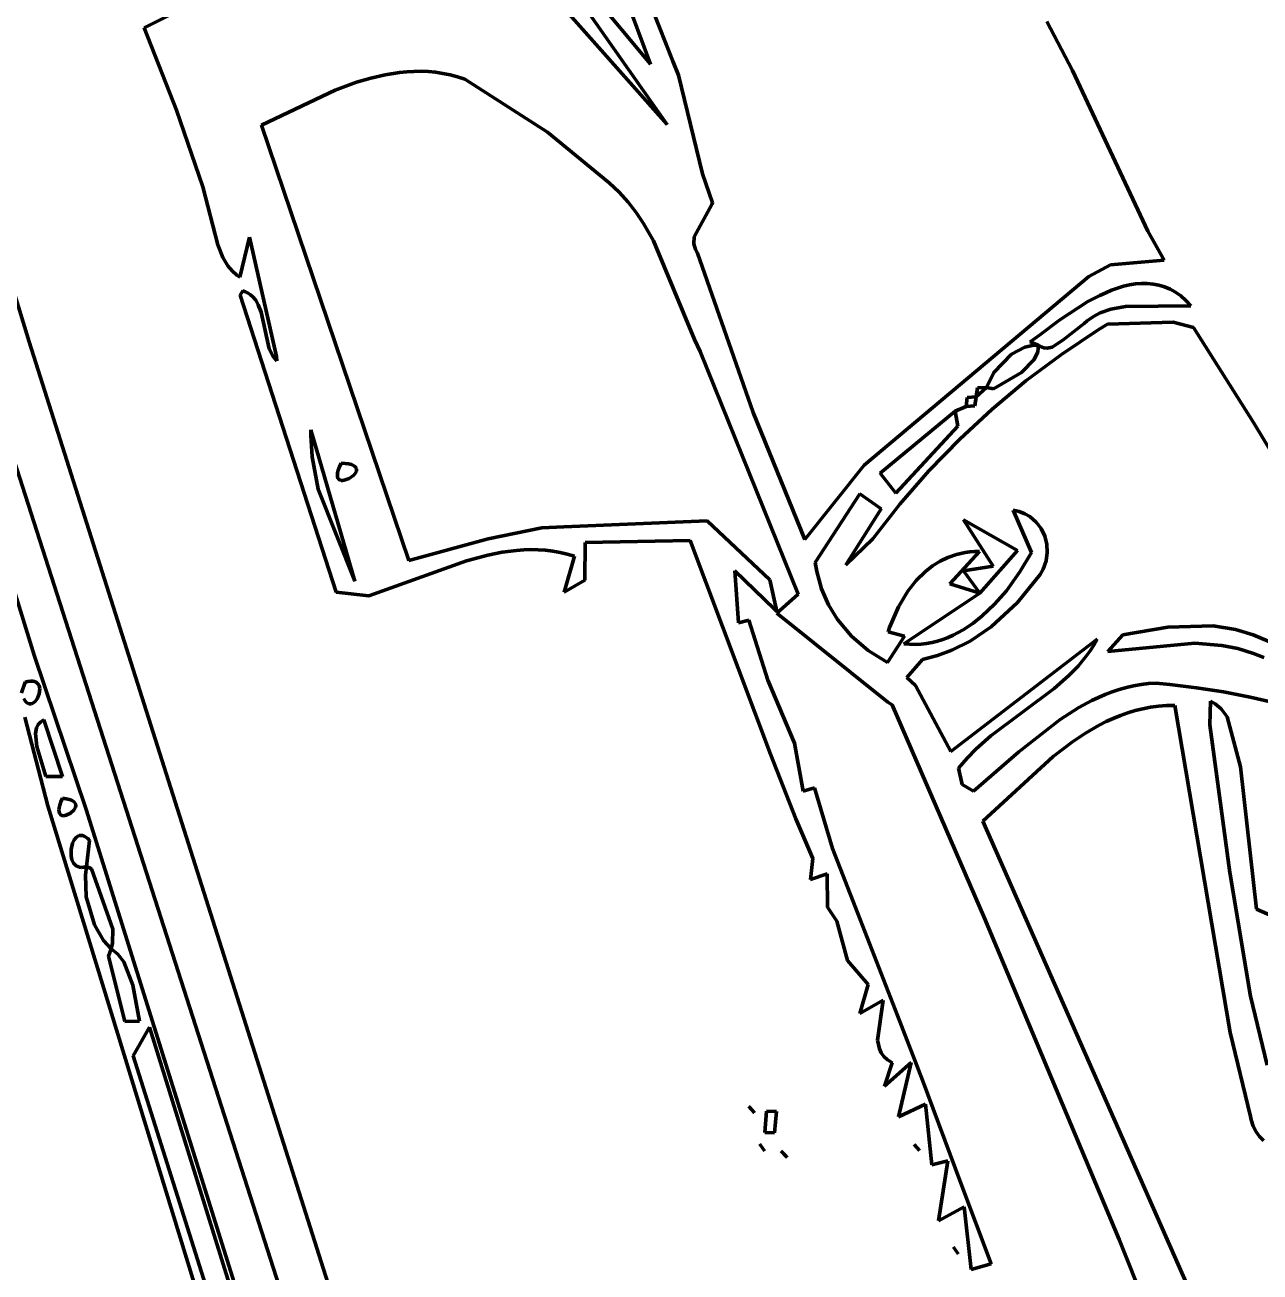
# Model space of a CAD drawing. Header units: millimetres. Extents: x 0 to 11.1, y 0 to 17.3.
# Drawn here: x 3.809 to 5.14, y 4.458 to 5.802 of the extents above; entities that cross this region are included whole.
import ezdxf

# ---------------------------------------------------------------- set-up
doc = ezdxf.new("R2010")
doc.units = ezdxf.units.MM
doc.layers.add('color#010101ff', color=7, linetype='CONTINUOUS', lineweight=100)
doc.layers.add('color#ffffffff', color=7, linetype='CONTINUOUS', lineweight=100)

msp = doc.modelspace()

# ---------------------------------------------------------------- linework, layer by layer
at = {"layer": 'color#010101ff'}
for p, q in [((4.3472, 6.1694), (4.5072, 5.763)), ((4.4831, 5.7596), (4.3707, 6.062)), ((3.9371, 5.799), (4.1322, 5.8968)), ((4.3697, 5.8963), (4.4831, 5.7596)), ((4.3472, 5.8681), (4.501, 5.6948)), ((4.501, 5.6948), (4.4085, 5.8265)), ((3.9719, 5.7101), (3.9371, 5.799)), ((4.9381, 5.7527), (4.9104, 5.8055)), ((3.7195, 5.7651), (3.8134, 5.4605)), ((4.5072, 5.763), (4.5134, 5.7477)), ((4.1815, 5.7447), (4.1661, 5.7401)), ((4.1969, 5.7483), (4.1815, 5.7447)), ((4.2125, 5.7507), (4.1969, 5.7483)), ((4.2203, 5.7515), (4.2125, 5.7507)), ((4.2281, 5.7519), (4.2203, 5.7515)), ((4.2359, 5.752), (4.2281, 5.7519)), ((4.2437, 5.7516), (4.2359, 5.752)), ((4.2515, 5.7509), (4.2437, 5.7516)), ((4.2594, 5.7497), (4.2515, 5.7509)), ((4.2672, 5.7481), (4.2594, 5.7497)), ((4.275, 5.7461), (4.2672, 5.7481)), ((4.2828, 5.7435), (4.275, 5.7461)), ((4.372, 5.6865), (4.2828, 5.7435)), ((4.5134, 5.7477), (4.5391, 5.6414)), ((5.0195, 5.5797), (4.9381, 5.7527)), ((4.1433, 5.7317), (4.0638, 5.694)), ((4.1661, 5.7401), (4.1433, 5.7317)), ((4.0004, 5.6273), (3.9719, 5.7101)), ((4.0638, 5.694), (4.2226, 5.2247)), ((4.4385, 5.6316), (4.372, 5.6865)), ((4.5391, 5.6414), (4.55, 5.6103)), ((4.0166, 5.5648), (4.0004, 5.6273)), ((4.444, 5.6267), (4.4385, 5.6316)), ((4.4492, 5.6216), (4.444, 5.6267)), ((4.4589, 5.6109), (4.4492, 5.6216)), ((4.4677, 5.5996), (4.4589, 5.6109)), ((4.5493, 5.6085), (4.5304, 5.5737)), ((4.55, 5.6103), (4.5493, 5.6085)), ((4.4756, 5.5878), (4.4677, 5.5996)), ((4.4862, 5.5692), (4.4756, 5.5878)), ((5.0369, 5.5484), (5.0195, 5.5797)), ((4.0508, 5.573), (4.0403, 5.5301)), ((4.08, 5.4447), (4.0508, 5.573)), ((4.5307, 5.4628), (4.4862, 5.5692)), ((4.5304, 5.5737), (4.5299, 5.5659)), ((4.0221, 5.5512), (4.0166, 5.5648)), ((4.5299, 5.5659), (4.5315, 5.5599)), ((4.5315, 5.5599), (4.5337, 5.5558)), ((4.5337, 5.5558), (4.5938, 5.3841)), ((4.0276, 5.5421), (4.0221, 5.5512)), ((4.0321, 5.5368), (4.0276, 5.5421)), ((4.9557, 5.5309), (4.9791, 5.5433)), ((4.9791, 5.5433), (5.0369, 5.5484)), ((4.0373, 5.5322), (4.0321, 5.5368)), ((4.0403, 5.5301), (4.0373, 5.5322)), ((4.7135, 5.3273), (4.9557, 5.5309)), ((4.0407, 5.5105), (4.0435, 5.5153)), ((4.0435, 5.5153), (4.0465, 5.5141)), ((4.0465, 5.5141), (4.0492, 5.5127)), ((4.0492, 5.5127), (4.0517, 5.5111)), ((4.9739, 5.5133), (4.9675, 5.5104)), ((4.9803, 5.516), (4.9739, 5.5133)), ((4.9868, 5.5183), (4.9803, 5.516)), ((4.9932, 5.5202), (4.9868, 5.5183)), ((4.9997, 5.5217), (4.9932, 5.5202)), ((5.0061, 5.5227), (4.9997, 5.5217)), ((5.0125, 5.5232), (5.0061, 5.5227)), ((5.0188, 5.5232), (5.0125, 5.5232)), ((5.0251, 5.5226), (5.0188, 5.5232)), ((5.0312, 5.5214), (5.0251, 5.5226)), ((5.0373, 5.5196), (5.0312, 5.5214)), ((5.0433, 5.517), (5.0373, 5.5196)), ((5.0491, 5.5138), (5.0433, 5.517)), ((5.0548, 5.5098), (5.0491, 5.5138)), ((4.1442, 5.1906), (4.0407, 5.5105)), ((4.0517, 5.5111), (4.0539, 5.5093)), ((4.0539, 5.5093), (4.0575, 5.5052)), ((4.0575, 5.5052), (4.0603, 5.5004)), ((4.0603, 5.5004), (4.0633, 5.4923)), ((4.9548, 5.5037), (4.9244, 5.484)), ((4.9675, 5.5104), (4.9548, 5.5037)), ((4.9953, 5.4986), (5.0658, 5.4993)), ((5.0604, 5.505), (5.0548, 5.5098)), ((5.0658, 5.4993), (5.0604, 5.505)), ((4.0633, 5.4923), (4.0721, 5.4527)), ((4.9539, 5.483), (4.9608, 5.4878)), ((4.9608, 5.4878), (4.9681, 5.4917)), ((4.9681, 5.4917), (4.9794, 5.4957)), ((4.9794, 5.4957), (4.9953, 5.4986)), ((4.9244, 5.484), (4.9025, 5.4677)), ((4.9657, 5.4731), (4.9261, 5.4467)), ((4.9278, 5.4622), (4.9506, 5.4801)), ((4.9506, 5.4801), (4.9539, 5.483)), ((4.9758, 5.4794), (4.9657, 5.4731)), ((5.0466, 5.4815), (4.9758, 5.4794)), ((5.0685, 5.4757), (5.0466, 5.4815)), ((5.1334, 5.3735), (5.0685, 5.4757)), ((3.8134, 5.4605), (4.3276, 3.8399)), ((4.5366, 5.4498), (4.5307, 5.4628)), ((4.9025, 5.4677), (4.8926, 5.4602)), ((4.8926, 5.4602), (4.9016, 5.4566)), ((4.9162, 5.4546), (4.9278, 5.4622)), ((4.0721, 5.4527), (4.0762, 5.4446)), ((4.6424, 5.1884), (4.5366, 5.4498)), ((4.8724, 5.4471), (4.8532, 5.4271)), ((4.8867, 5.4545), (4.8724, 5.4471)), ((4.8966, 5.4566), (4.8867, 5.4545)), ((4.9261, 5.4467), (4.888, 5.4183)), ((4.9016, 5.4566), (4.8966, 5.4566)), ((4.8968, 5.4414), (4.9006, 5.4497)), ((4.9006, 5.4497), (4.9016, 5.4566)), ((4.9016, 5.4566), (4.9035, 5.4554)), ((4.9035, 5.4554), (4.9073, 5.454)), ((4.9073, 5.454), (4.9109, 5.4536)), ((4.9109, 5.4536), (4.9162, 5.4546)), ((4.0762, 5.4446), (4.0801, 5.4399)), ((4.0801, 5.4399), (4.08, 5.4447)), ((4.8832, 5.4273), (4.8968, 5.4414)), ((4.8532, 5.4271), (4.8454, 5.411)), ((4.888, 5.4183), (4.8514, 5.3878)), ((4.8531, 5.4098), (4.8832, 5.4273)), ((4.8343, 5.4011), (4.8454, 5.411)), ((4.8358, 5.4107), (4.8343, 5.4011)), ((4.8454, 5.411), (4.8358, 5.4107)), ((4.8454, 5.411), (4.8531, 5.4098)), ((4.8246, 5.4004), (4.8234, 5.3908)), ((4.8234, 5.3908), (4.833, 5.3913)), ((4.8343, 5.4011), (4.8246, 5.4004)), ((4.833, 5.3913), (4.8343, 5.4011)), ((4.5938, 5.3841), (4.6497, 5.2474)), ((4.8116, 5.3856), (4.7309, 5.3186)), ((4.8116, 5.3856), (4.8234, 5.3908)), ((4.8234, 5.3908), (4.8116, 5.3856)), ((4.8146, 5.3693), (4.8116, 5.3856)), ((4.8514, 5.3878), (4.8165, 5.3555)), ((4.117, 5.3656), (4.1169, 5.3597)), ((4.1643, 5.2025), (4.117, 5.3656)), ((4.7478, 5.2973), (4.8146, 5.3693)), ((5.1553, 5.337), (5.1334, 5.3735)), ((4.274, 3.847), (3.7873, 5.3627)), ((4.1169, 5.3597), (4.1183, 5.3362)), ((4.8165, 5.3555), (4.7833, 5.3214)), ((4.1183, 5.3362), (4.1249, 5.3015)), ((4.1477, 5.3255), (4.1465, 5.3221)), ((4.1496, 5.3295), (4.1477, 5.3255)), ((4.154, 5.3293), (4.1496, 5.3295)), ((4.1576, 5.3288), (4.154, 5.3293)), ((4.1606, 5.328), (4.1576, 5.3288)), ((4.1628, 5.3271), (4.1606, 5.328)), ((4.1645, 5.3261), (4.1628, 5.3271)), ((4.1656, 5.3249), (4.1645, 5.3261)), ((4.1662, 5.3236), (4.1656, 5.3249)), ((4.6497, 5.2474), (4.7135, 5.3273)), ((4.1457, 5.3192), (4.1455, 5.3167)), ((4.1455, 5.3167), (4.1456, 5.3148)), ((4.1456, 5.3148), (4.1462, 5.3132)), ((4.1465, 5.3221), (4.1457, 5.3192)), ((4.1462, 5.3132), (4.1471, 5.3121)), ((4.1471, 5.3121), (4.1482, 5.3114)), ((4.1482, 5.3114), (4.1496, 5.3109)), ((4.1496, 5.3109), (4.1512, 5.3109)), ((4.1512, 5.3109), (4.1529, 5.3111)), ((4.1529, 5.3111), (4.1583, 5.3131)), ((4.1583, 5.3131), (4.1631, 5.3166)), ((4.1631, 5.3166), (4.1653, 5.3193)), ((4.1653, 5.3193), (4.166, 5.3208)), ((4.166, 5.3208), (4.1663, 5.3222)), ((4.1663, 5.3222), (4.1662, 5.3236)), ((4.7309, 5.3186), (4.7478, 5.2973)), ((4.7833, 5.3214), (4.752, 5.2855)), ((4.1249, 5.3015), (4.1643, 5.2025)), ((4.7089, 5.2964), (4.6608, 5.2225)), ((4.7318, 5.2804), (4.7089, 5.2964)), ((4.752, 5.2855), (4.7227, 5.2481)), ((4.6936, 5.2198), (4.7318, 5.2804)), ((4.8938, 5.2332), (4.8741, 5.2788)), ((4.8741, 5.2788), (4.8806, 5.2773)), ((4.8806, 5.2773), (4.8866, 5.275)), ((4.8866, 5.275), (4.892, 5.2719)), ((4.892, 5.2719), (4.8989, 5.266)), ((3.7755, 5.2613), (3.8185, 5.1227)), ((4.3082, 5.2481), (4.3659, 5.2597)), ((4.3659, 5.2597), (4.3896, 5.2608)), ((4.3896, 5.2608), (4.5441, 5.2673)), ((4.5441, 5.2673), (4.6117, 5.2039)), ((4.8206, 5.2684), (4.8787, 5.2354)), ((4.8527, 5.2185), (4.8206, 5.2684)), ((4.8989, 5.266), (4.9043, 5.259)), ((4.9043, 5.259), (4.9082, 5.251)), ((4.2226, 5.2247), (4.3082, 5.2481)), ((4.4128, 5.2441), (4.4122, 5.2034)), ((4.526, 5.246), (4.4128, 5.2441)), ((4.6126, 5.0159), (4.526, 5.246)), ((4.7227, 5.2481), (4.6936, 5.2198)), ((4.9082, 5.251), (4.9104, 5.2423)), ((4.3078, 5.2304), (4.2848, 5.2242)), ((4.3232, 5.2335), (4.3078, 5.2304)), ((4.3387, 5.2355), (4.3232, 5.2335)), ((4.3464, 5.2361), (4.3387, 5.2355)), ((4.3542, 5.2363), (4.3464, 5.2361)), ((4.362, 5.2362), (4.3542, 5.2363)), ((4.3699, 5.2356), (4.362, 5.2362)), ((4.3777, 5.2347), (4.3699, 5.2356)), ((4.3856, 5.2334), (4.3777, 5.2347)), ((4.3934, 5.2316), (4.3856, 5.2334)), ((4.4013, 5.2293), (4.3934, 5.2316)), ((4.8038, 5.2279), (4.8129, 5.2311)), ((4.8377, 5.2343), (4.8059, 5.1993)), ((4.8129, 5.2311), (4.8224, 5.2332)), ((4.8224, 5.2332), (4.8274, 5.2339)), ((4.8274, 5.2339), (4.8325, 5.2342)), ((4.8325, 5.2342), (4.8377, 5.2343)), ((4.8787, 5.2354), (4.8383, 5.1895)), ((4.8815, 5.2124), (4.8938, 5.2332)), ((4.9109, 5.2332), (4.9096, 5.2241)), ((4.9104, 5.2423), (4.9109, 5.2332)), ((4.2848, 5.2242), (4.1795, 5.1865)), ((4.39, 5.1903), (4.4013, 5.2293)), ((4.6608, 5.2225), (4.6624, 5.2127)), ((4.7798, 5.2129), (4.7873, 5.2188)), ((4.7873, 5.2188), (4.7953, 5.2238)), ((4.7953, 5.2238), (4.8038, 5.2279)), ((4.8206, 5.2136), (4.8527, 5.2185)), ((4.9096, 5.2241), (4.9065, 5.2151)), ((4.4122, 5.2034), (4.39, 5.1903)), ((4.6169, 5.1722), (4.5742, 5.2134)), ((4.5742, 5.2134), (4.5781, 5.1575)), ((4.6117, 5.2039), (4.6194, 5.1698)), ((4.6624, 5.2127), (4.6675, 5.1941)), ((4.7695, 5.2029), (4.7798, 5.2129)), ((4.8383, 5.1895), (4.8206, 5.2136)), ((4.8668, 5.192), (4.8815, 5.2124)), ((4.9032, 5.2094), (4.879, 5.1794)), ((4.9065, 5.2151), (4.9032, 5.2094)), ((4.1795, 5.1865), (4.1442, 5.1906)), ((4.6675, 5.1941), (4.675, 5.1768)), ((4.7504, 5.1748), (4.7605, 5.1915)), ((4.7605, 5.1915), (4.7695, 5.2029)), ((4.8059, 5.1993), (4.8383, 5.1895)), ((4.8542, 5.1776), (4.8668, 5.192)), ((4.6192, 5.168), (4.6424, 5.1884)), ((4.675, 5.1768), (4.6848, 5.1609)), ((4.8383, 5.1895), (4.7562, 5.1349)), ((4.8405, 5.1646), (4.8542, 5.1776)), ((4.879, 5.1794), (4.8505, 5.1531)), ((4.6194, 5.1698), (4.6169, 5.1722)), ((4.7389, 5.0719), (4.6192, 5.168)), ((4.7409, 5.1523), (4.7504, 5.1748)), ((4.8307, 5.1568), (4.8405, 5.1646)), ((4.5781, 5.1575), (4.5893, 5.1603)), ((4.5893, 5.1603), (4.6096, 5.0956)), ((4.6848, 5.1609), (4.6999, 5.143)), ((4.7394, 5.1477), (4.7409, 5.1523)), ((4.8096, 5.1442), (4.8204, 5.15)), ((4.8204, 5.15), (4.8307, 5.1568)), ((4.8505, 5.1531), (4.8277, 5.1376)), ((4.9923, 5.1443), (5.0409, 5.1526)), ((5.0409, 5.1526), (5.0897, 5.1541)), ((5.0897, 5.1541), (5.1139, 5.1503)), ((5.1139, 5.1503), (5.133, 5.1444)), ((4.6999, 5.143), (4.718, 5.1275)), ((4.7386, 5.1145), (4.7571, 5.143)), ((4.7571, 5.143), (4.7394, 5.1477)), ((4.7809, 5.1352), (4.7869, 5.1363)), ((4.7869, 5.1363), (4.7927, 5.1378)), ((4.7927, 5.1378), (4.7985, 5.1396)), ((4.7985, 5.1396), (4.8041, 5.1417)), ((4.8041, 5.1417), (4.8096, 5.1442)), ((4.8068, 5.0187), (4.9646, 5.1397)), ((4.8277, 5.1376), (4.808, 5.1278)), ((4.9646, 5.1397), (4.961, 5.1334)), ((4.9763, 5.1265), (4.9923, 5.1443)), ((5.133, 5.1444), (5.3748, 5.0413)), ((3.8185, 5.1227), (3.8747, 4.9562)), ((4.718, 5.1275), (4.7386, 5.1145)), ((4.7562, 5.1349), (4.7625, 5.1343)), ((4.7625, 5.1343), (4.7687, 5.1342)), ((4.7687, 5.1342), (4.7749, 5.1345)), ((4.7749, 5.1345), (4.7809, 5.1352)), ((4.808, 5.1278), (4.7925, 5.1221)), ((4.9572, 5.1273), (4.953, 5.1215)), ((4.961, 5.1334), (4.9572, 5.1273)), ((5.07, 5.1355), (4.9763, 5.1265)), ((5.099, 5.1331), (5.07, 5.1355)), ((5.1163, 5.1297), (5.099, 5.1331)), ((5.1333, 5.1245), (5.1163, 5.1297)), ((5.1444, 5.1199), (5.1333, 5.1245)), ((4.7764, 5.118), (4.7594, 5.0985)), ((4.7925, 5.1221), (4.7764, 5.118)), ((4.9441, 5.1106), (4.9343, 5.1005)), ((4.953, 5.1215), (4.9441, 5.1106)), ((4.6096, 5.0956), (4.6385, 5.0276)), ((4.7594, 5.0985), (4.769, 5.0898)), ((4.9343, 5.1005), (4.9185, 5.0865)), ((3.8088, 5.0935), (3.8049, 5.0821)), ((3.8119, 5.0943), (3.8088, 5.0935)), ((3.8146, 5.0947), (3.8119, 5.0943)), ((3.817, 5.0946), (3.8146, 5.0947)), ((3.819, 5.0942), (3.817, 5.0946)), ((3.8207, 5.0935), (3.819, 5.0942)), ((3.822, 5.0925), (3.8207, 5.0935)), ((3.8231, 5.0913), (3.822, 5.0925)), ((3.8239, 5.0898), (3.8231, 5.0913)), ((3.8246, 5.0864), (3.8239, 5.0898)), ((3.824, 5.0808), (3.8246, 5.0864)), ((4.769, 5.0898), (4.8068, 5.0187)), ((4.9185, 5.0865), (4.8501, 5.0355)), ((4.9735, 5.0801), (4.981, 5.0829)), ((4.981, 5.0829), (4.9885, 5.0854)), ((4.9885, 5.0854), (4.9962, 5.0876)), ((4.9962, 5.0876), (5.004, 5.0894)), ((5.004, 5.0894), (5.012, 5.0908)), ((5.012, 5.0908), (5.0202, 5.0919)), ((5.0202, 5.0919), (5.0284, 5.0925)), ((5.0284, 5.0925), (5.043, 5.0911)), ((5.043, 5.0911), (5.072, 5.0875)), ((5.072, 5.0875), (5.1009, 5.0829)), ((5.1009, 5.0829), (5.1296, 5.0773)), ((3.8074, 5.0759), (3.8087, 5.0737)), ((3.8087, 5.0737), (3.8101, 5.072)), ((3.8101, 5.072), (3.8116, 5.0709)), ((3.8116, 5.0709), (3.813, 5.0702)), ((3.813, 5.0702), (3.8144, 5.07)), ((3.8144, 5.07), (3.8158, 5.0702)), ((3.8158, 5.0702), (3.8172, 5.0707)), ((3.8172, 5.0707), (3.8197, 5.0726)), ((3.8197, 5.0726), (3.8218, 5.0754)), ((3.8218, 5.0754), (3.824, 5.0808)), ((4.7436, 5.0691), (4.7389, 5.0719)), ((4.8432, 4.8392), (4.7436, 5.0691)), ((4.945, 5.0662), (4.9591, 5.0737)), ((4.9591, 5.0737), (4.9735, 5.0801)), ((5.0868, 5.073), (5.0863, 5.0473)), ((5.092, 5.0701), (5.0868, 5.073)), ((5.0985, 5.0648), (5.092, 5.0701)), ((5.1296, 5.0773), (5.1581, 5.0707)), ((3.8333, 4.9602), (3.8087, 5.0556)), ((4.9247, 5.0533), (4.945, 5.0662)), ((4.9898, 5.0575), (4.982, 5.0544)), ((4.9977, 5.0603), (4.9898, 5.0575)), ((5.0057, 5.0628), (4.9977, 5.0603)), ((5.0139, 5.0648), (5.0057, 5.0628)), ((5.0223, 5.0664), (5.0139, 5.0648)), ((5.0308, 5.0675), (5.0223, 5.0664)), ((5.0395, 5.0682), (5.0308, 5.0675)), ((5.0484, 5.0684), (5.0395, 5.0682)), ((5.1081, 4.7159), (5.0484, 5.0684)), ((5.105, 5.0562), (5.0985, 5.0648)), ((5.1192, 5.0023), (5.105, 5.0562)), ((3.821, 5.0442), (3.8199, 5.0382)), ((3.8228, 5.0477), (3.821, 5.0442)), ((3.8254, 5.0505), (3.8228, 5.0477)), ((3.8271, 5.0517), (3.8254, 5.0505)), ((3.829, 5.0527), (3.8271, 5.0517)), ((3.8493, 4.9916), (3.829, 5.0527)), ((4.8801, 5.0183), (4.9247, 5.0533)), ((4.9668, 5.047), (4.9522, 5.0385)), ((4.9743, 5.0509), (4.9668, 5.047)), ((4.982, 5.0544), (4.9743, 5.0509)), ((5.0863, 5.0473), (5.1079, 4.8882)), ((3.8199, 5.0382), (3.8214, 5.024)), ((4.8501, 5.0355), (4.8343, 5.0216)), ((4.938, 5.029), (4.9174, 5.0133)), ((4.9522, 5.0385), (4.938, 5.029)), ((3.8214, 5.024), (3.8313, 4.9917)), ((4.6397, 4.9462), (4.6126, 5.0159)), ((4.6385, 5.0276), (4.6477, 4.9761)), ((4.8343, 5.0216), (4.8244, 5.0115)), ((4.8315, 4.9761), (4.8801, 5.0183)), ((4.8244, 5.0115), (4.8154, 5.0006)), ((4.9174, 5.0133), (4.8413, 4.9437)), ((5.1365, 4.8489), (5.1192, 5.0023)), ((3.8313, 4.9917), (3.8493, 4.9916)), ((4.8154, 5.0006), (4.8192, 4.983)), ((4.6477, 4.9761), (4.6599, 4.9796)), ((4.6599, 4.9796), (4.6795, 4.9143)), ((4.8192, 4.983), (4.8315, 4.9761)), ((3.8463, 4.961), (3.8455, 4.9581)), ((3.8474, 4.9644), (3.8463, 4.961)), ((3.8492, 4.9683), (3.8474, 4.9644)), ((3.853, 4.9678), (3.8492, 4.9683)), ((3.8562, 4.967), (3.853, 4.9678)), ((3.8587, 4.9662), (3.8562, 4.967)), ((3.8607, 4.9651), (3.8587, 4.9662)), ((3.8621, 4.964), (3.8607, 4.9651)), ((3.863, 4.9627), (3.8621, 4.964)), ((3.8635, 4.9614), (3.863, 4.9627)), ((3.8636, 4.96), (3.8635, 4.9614)), ((4.2992, 3.442), (3.8333, 4.9602)), ((3.8455, 4.9581), (3.8453, 4.9557)), ((3.8453, 4.9557), (3.8454, 4.9537)), ((3.8454, 4.9537), (3.8458, 4.9522)), ((3.8458, 4.9522), (3.8465, 4.951)), ((3.8465, 4.951), (3.8475, 4.9502)), ((3.8475, 4.9502), (3.8488, 4.9497)), ((3.8488, 4.9497), (3.8501, 4.9495)), ((3.8501, 4.9495), (3.8532, 4.95)), ((3.8532, 4.95), (3.8579, 4.9523)), ((3.8579, 4.9523), (3.8618, 4.9558)), ((3.8618, 4.9558), (3.8633, 4.9586)), ((3.8633, 4.9586), (3.8636, 4.96)), ((3.8747, 4.9562), (4.3448, 3.4547)), ((4.6583, 4.9032), (4.6397, 4.9462)), ((4.8413, 4.9437), (5.1413, 4.2639)), ((3.8619, 4.9235), (3.8601, 4.9198)), ((3.8643, 4.9263), (3.8619, 4.9235)), ((3.8657, 4.9273), (3.8643, 4.9263)), ((3.8672, 4.928), (3.8657, 4.9273)), ((3.8689, 4.9283), (3.8672, 4.928)), ((3.8706, 4.9281), (3.8689, 4.9283)), ((3.8724, 4.9276), (3.8706, 4.9281)), ((3.8743, 4.9265), (3.8724, 4.9276)), ((3.8764, 4.925), (3.8743, 4.9265)), ((3.875, 4.8946), (3.8784, 4.9228)), ((3.8784, 4.9228), (3.8764, 4.925)), ((3.8601, 4.9198), (3.8584, 4.9132)), ((3.8584, 4.9132), (3.8584, 4.9063)), ((4.6795, 4.9143), (4.7066, 4.8442)), ((3.8584, 4.9063), (3.8594, 4.902)), ((3.8594, 4.902), (3.8612, 4.8984)), ((3.8612, 4.8984), (3.8624, 4.8968)), ((3.8624, 4.8968), (3.8639, 4.8956)), ((3.8639, 4.8956), (3.8656, 4.8946)), ((3.8656, 4.8946), (3.8675, 4.894)), ((3.8675, 4.894), (3.8698, 4.8938)), ((3.8698, 4.8938), (3.8722, 4.8939)), ((3.8722, 4.8939), (3.875, 4.8946)), ((3.875, 4.8946), (3.8738, 4.8854)), ((3.8806, 4.8923), (3.875, 4.8946)), ((4.6556, 4.8807), (4.6583, 4.9032)), ((3.8738, 4.8854), (3.8748, 4.862)), ((3.9035, 4.8271), (3.8806, 4.8923)), ((4.6737, 4.8867), (4.6556, 4.8807)), ((4.6739, 4.851), (4.6737, 4.8867)), ((5.1079, 4.8882), (5.13, 4.7551)), ((3.8748, 4.862), (3.8836, 4.832)), ((4.684, 4.8358), (4.6739, 4.851)), ((4.7066, 4.8442), (4.7496, 4.7342)), ((5.1622, 4.8376), (5.1365, 4.8489)), ((3.8836, 4.832), (3.8935, 4.815)), ((3.9031, 4.812), (3.9035, 4.8271)), ((4.6954, 4.7935), (4.684, 4.8358)), ((4.9886, 4.4925), (4.8432, 4.8392)), ((3.8935, 4.815), (3.9018, 4.806)), ((3.9018, 4.806), (3.8987, 4.798)), ((3.9018, 4.806), (3.9031, 4.812)), ((3.9084, 4.8007), (3.9018, 4.806)), ((3.9153, 4.7919), (3.9084, 4.8007)), ((3.8987, 4.798), (3.9165, 4.7276)), ((3.925, 4.7667), (3.9153, 4.7919)), ((4.718, 4.7676), (4.6954, 4.7935)), ((3.9322, 4.7281), (3.925, 4.7667)), ((4.709, 4.7363), (4.718, 4.7676)), ((4.7339, 4.7505), (4.709, 4.7363)), ((4.728, 4.7075), (4.7339, 4.7505)), ((5.13, 4.7551), (5.1481, 4.6804)), ((4.7496, 4.7342), (4.7765, 4.6644)), ((3.9165, 4.7276), (3.9322, 4.7281)), ((3.9428, 4.7216), (3.9255, 4.6905)), ((4.0792, 4.2842), (3.9428, 4.7216)), ((4.7299, 4.6981), (4.728, 4.7075)), ((5.1301, 4.6253), (5.1081, 4.7159)), ((4.7319, 4.6938), (4.7299, 4.6981)), ((4.7348, 4.6899), (4.7319, 4.6938)), ((3.9255, 4.6905), (4.0512, 4.2926)), ((4.7388, 4.6863), (4.7348, 4.6899)), ((4.7643, 4.6835), (4.7355, 4.658)), ((4.7355, 4.658), (4.7438, 4.6832)), ((4.7411, 4.6847), (4.7388, 4.6863)), ((4.7438, 4.6832), (4.7411, 4.6847)), ((4.7506, 4.6249), (4.7643, 4.6835)), ((4.7765, 4.6644), (4.8177, 4.5532)), ((4.7795, 4.6384), (4.7506, 4.6249)), ((4.7864, 4.573), (4.7795, 4.6384)), ((4.5893, 4.6359), (4.5952, 4.6292)), ((4.5901, 4.635), (4.5893, 4.6359)), ((4.5952, 4.6292), (4.5901, 4.635)), ((4.6063, 4.6081), (4.6083, 4.6309)), ((4.6083, 4.6309), (4.6189, 4.6305)), ((4.6189, 4.6305), (4.6168, 4.6077)), ((5.1308, 4.6216), (5.1301, 4.6253)), ((5.1331, 4.6148), (5.1308, 4.6216)), ((5.1361, 4.6088), (5.1331, 4.6148)), ((4.6168, 4.6077), (4.6063, 4.6081)), ((5.1398, 4.6037), (5.1361, 4.6088)), ((5.1442, 4.5993), (5.1398, 4.6037)), ((4.6011, 4.5953), (4.6062, 4.5882)), ((4.6018, 4.5943), (4.6011, 4.5953)), ((4.6062, 4.5882), (4.6018, 4.5943)), ((4.624, 4.5879), (4.6306, 4.5811)), ((4.6279, 4.5839), (4.624, 4.5879)), ((4.7674, 4.5951), (4.773, 4.5885)), ((4.773, 4.5885), (4.7674, 4.5951)), ((4.6306, 4.5811), (4.6279, 4.5839)), ((4.8039, 4.5776), (4.7864, 4.573)), ((4.7936, 4.5128), (4.8039, 4.5776)), ((4.8177, 4.5532), (4.8503, 4.4663)), ((4.8212, 4.5278), (4.7936, 4.5128)), ((4.8288, 4.4603), (4.8212, 4.5278)), ((5.4292, 3.3868), (4.9886, 4.4925)), ((4.8097, 4.4842), (4.8148, 4.4771)), ((4.8148, 4.4771), (4.8097, 4.4842)), ((4.8503, 4.4663), (4.8288, 4.4603))]:
    msp.add_line(p, q, dxfattribs=at)
at = {"layer": 'color#ffffffff'}
for p, q in [((4.5072, 5.763), (4.3472, 6.1694)), ((4.3707, 6.062), (4.4831, 5.7596)), ((4.1322, 5.8968), (3.9371, 5.799)), ((4.4831, 5.7596), (4.3697, 5.8963)), ((4.501, 5.6948), (4.3472, 5.8681)), ((4.4085, 5.8265), (4.501, 5.6948)), ((3.9371, 5.799), (3.9719, 5.7101)), ((4.9104, 5.8055), (4.9381, 5.7527)), ((3.8134, 5.4605), (3.7195, 5.7651)), ((4.5134, 5.7477), (4.5072, 5.763)), ((4.1661, 5.7401), (4.1815, 5.7447)), ((4.1815, 5.7447), (4.1969, 5.7483)), ((4.1969, 5.7483), (4.2125, 5.7507)), ((4.2125, 5.7507), (4.2203, 5.7515)), ((4.2203, 5.7515), (4.2281, 5.7519)), ((4.2281, 5.7519), (4.2359, 5.752)), ((4.2359, 5.752), (4.2437, 5.7516)), ((4.2437, 5.7516), (4.2515, 5.7509)), ((4.2515, 5.7509), (4.2594, 5.7497)), ((4.2594, 5.7497), (4.2672, 5.7481)), ((4.2672, 5.7481), (4.275, 5.7461)), ((4.275, 5.7461), (4.2828, 5.7435)), ((4.2828, 5.7435), (4.372, 5.6865)), ((4.5391, 5.6414), (4.5134, 5.7477)), ((4.9381, 5.7527), (5.0195, 5.5797)), ((4.0638, 5.694), (4.1433, 5.7317)), ((4.1433, 5.7317), (4.1661, 5.7401)), ((3.9719, 5.7101), (4.0004, 5.6273)), ((4.2226, 5.2247), (4.0638, 5.694)), ((4.372, 5.6865), (4.4385, 5.6316)), ((4.55, 5.6103), (4.5391, 5.6414)), ((4.0004, 5.6273), (4.0166, 5.5648)), ((4.4385, 5.6316), (4.444, 5.6267)), ((4.444, 5.6267), (4.4492, 5.6216)), ((4.4492, 5.6216), (4.4589, 5.6109)), ((4.4589, 5.6109), (4.4677, 5.5996)), ((4.5304, 5.5737), (4.5493, 5.6085)), ((4.5493, 5.6085), (4.55, 5.6103)), ((4.4677, 5.5996), (4.4756, 5.5878)), ((4.4756, 5.5878), (4.4862, 5.5692)), ((5.0195, 5.5797), (5.0369, 5.5484)), ((4.0403, 5.5301), (4.0508, 5.573)), ((4.0508, 5.573), (4.08, 5.4447)), ((4.4862, 5.5692), (4.5307, 5.4628)), ((4.5299, 5.5659), (4.5304, 5.5737)), ((4.0166, 5.5648), (4.0221, 5.5512)), ((4.5315, 5.5599), (4.5299, 5.5659)), ((4.5337, 5.5558), (4.5315, 5.5599)), ((4.5938, 5.3841), (4.5337, 5.5558)), ((4.0221, 5.5512), (4.0276, 5.5421)), ((4.0276, 5.5421), (4.0321, 5.5368)), ((4.9791, 5.5433), (4.9557, 5.5309)), ((5.0369, 5.5484), (4.9791, 5.5433)), ((4.0321, 5.5368), (4.0373, 5.5322)), ((4.0373, 5.5322), (4.0403, 5.5301)), ((4.9557, 5.5309), (4.7135, 5.3273)), ((4.0435, 5.5153), (4.0407, 5.5105)), ((4.0465, 5.5141), (4.0435, 5.5153)), ((4.0492, 5.5127), (4.0465, 5.5141)), ((4.0517, 5.5111), (4.0492, 5.5127)), ((4.9675, 5.5104), (4.9739, 5.5133)), ((4.9739, 5.5133), (4.9803, 5.516)), ((4.9803, 5.516), (4.9868, 5.5183)), ((4.9868, 5.5183), (4.9932, 5.5202)), ((4.9932, 5.5202), (4.9997, 5.5217)), ((4.9997, 5.5217), (5.0061, 5.5227)), ((5.0061, 5.5227), (5.0125, 5.5232)), ((5.0125, 5.5232), (5.0188, 5.5232)), ((5.0188, 5.5232), (5.0251, 5.5226)), ((5.0251, 5.5226), (5.0312, 5.5214)), ((5.0312, 5.5214), (5.0373, 5.5196)), ((5.0373, 5.5196), (5.0433, 5.517)), ((5.0433, 5.517), (5.0491, 5.5138)), ((5.0491, 5.5138), (5.0548, 5.5098)), ((4.0407, 5.5105), (4.1442, 5.1906)), ((4.0539, 5.5093), (4.0517, 5.5111)), ((4.0575, 5.5052), (4.0539, 5.5093)), ((4.0603, 5.5004), (4.0575, 5.5052)), ((4.0633, 5.4923), (4.0603, 5.5004)), ((4.9244, 5.484), (4.9548, 5.5037)), ((4.9548, 5.5037), (4.9675, 5.5104)), ((5.0658, 5.4993), (4.9953, 5.4986)), ((5.0548, 5.5098), (5.0604, 5.505)), ((5.0604, 5.505), (5.0658, 5.4993)), ((4.0721, 5.4527), (4.0633, 5.4923)), ((4.9608, 5.4878), (4.9539, 5.483)), ((4.9681, 5.4917), (4.9608, 5.4878)), ((4.9794, 5.4957), (4.9681, 5.4917)), ((4.9953, 5.4986), (4.9794, 5.4957)), ((4.9025, 5.4677), (4.9244, 5.484)), ((4.9261, 5.4467), (4.9657, 5.4731)), ((4.9506, 5.4801), (4.9278, 5.4622)), ((4.9539, 5.483), (4.9506, 5.4801)), ((4.9657, 5.4731), (4.9758, 5.4794)), ((4.9758, 5.4794), (5.0466, 5.4815)), ((5.0466, 5.4815), (5.0685, 5.4757)), ((5.0685, 5.4757), (5.1334, 5.3735)), ((4.3276, 3.8399), (3.8134, 5.4605)), ((4.5307, 5.4628), (4.5366, 5.4498)), ((4.8926, 5.4602), (4.9025, 5.4677)), ((4.9016, 5.4566), (4.8926, 5.4602)), ((4.9278, 5.4622), (4.9162, 5.4546)), ((4.0762, 5.4446), (4.0721, 5.4527)), ((4.5366, 5.4498), (4.6424, 5.1884)), ((4.8532, 5.4271), (4.8724, 5.4471)), ((4.8724, 5.4471), (4.8867, 5.4545)), ((4.8867, 5.4545), (4.8966, 5.4566)), ((4.888, 5.4183), (4.9261, 5.4467)), ((4.8966, 5.4566), (4.9016, 5.4566)), ((4.9006, 5.4497), (4.8968, 5.4414)), ((4.9016, 5.4566), (4.9006, 5.4497)), ((4.9035, 5.4554), (4.9016, 5.4566)), ((4.9073, 5.454), (4.9035, 5.4554)), ((4.9109, 5.4536), (4.9073, 5.454)), ((4.9162, 5.4546), (4.9109, 5.4536)), ((4.0801, 5.4399), (4.0762, 5.4446)), ((4.08, 5.4447), (4.0801, 5.4399)), ((4.8968, 5.4414), (4.8832, 5.4273)), ((4.8454, 5.411), (4.8532, 5.4271)), ((4.8514, 5.3878), (4.888, 5.4183)), ((4.8832, 5.4273), (4.8531, 5.4098)), ((4.8454, 5.411), (4.8343, 5.4011)), ((4.8343, 5.4011), (4.8358, 5.4107)), ((4.8358, 5.4107), (4.8454, 5.411)), ((4.8531, 5.4098), (4.8454, 5.411)), ((4.8234, 5.3908), (4.8246, 5.4004)), ((4.833, 5.3913), (4.8234, 5.3908)), ((4.8246, 5.4004), (4.8343, 5.4011)), ((4.8343, 5.4011), (4.833, 5.3913)), ((4.6497, 5.2474), (4.5938, 5.3841)), ((4.7309, 5.3186), (4.8116, 5.3856)), ((4.8116, 5.3856), (4.8234, 5.3908)), ((4.8234, 5.3908), (4.8116, 5.3856)), ((4.8116, 5.3856), (4.8146, 5.3693)), ((4.8165, 5.3555), (4.8514, 5.3878)), ((4.1169, 5.3597), (4.117, 5.3656)), ((4.117, 5.3656), (4.1643, 5.2025)), ((4.8146, 5.3693), (4.7478, 5.2973)), ((5.1334, 5.3735), (5.1553, 5.337)), ((3.7873, 5.3627), (4.274, 3.847)), ((4.1183, 5.3362), (4.1169, 5.3597)), ((4.7833, 5.3214), (4.8165, 5.3555)), ((4.1249, 5.3015), (4.1183, 5.3362)), ((4.1465, 5.3221), (4.1477, 5.3255)), ((4.1477, 5.3255), (4.1496, 5.3295)), ((4.1496, 5.3295), (4.154, 5.3293)), ((4.154, 5.3293), (4.1576, 5.3288)), ((4.1576, 5.3288), (4.1606, 5.328)), ((4.1606, 5.328), (4.1628, 5.3271)), ((4.1628, 5.3271), (4.1645, 5.3261)), ((4.1645, 5.3261), (4.1656, 5.3249)), ((4.1656, 5.3249), (4.1662, 5.3236)), ((4.7135, 5.3273), (4.6497, 5.2474)), ((4.1455, 5.3167), (4.1457, 5.3192)), ((4.1456, 5.3148), (4.1455, 5.3167)), ((4.1462, 5.3132), (4.1456, 5.3148)), ((4.1457, 5.3192), (4.1465, 5.3221)), ((4.1471, 5.3121), (4.1462, 5.3132)), ((4.1482, 5.3114), (4.1471, 5.3121)), ((4.1496, 5.3109), (4.1482, 5.3114)), ((4.1512, 5.3109), (4.1496, 5.3109)), ((4.1529, 5.3111), (4.1512, 5.3109)), ((4.1583, 5.3131), (4.1529, 5.3111)), ((4.1631, 5.3166), (4.1583, 5.3131)), ((4.1653, 5.3193), (4.1631, 5.3166)), ((4.166, 5.3208), (4.1653, 5.3193)), ((4.1663, 5.3222), (4.166, 5.3208)), ((4.1662, 5.3236), (4.1663, 5.3222)), ((4.7478, 5.2973), (4.7309, 5.3186)), ((4.752, 5.2855), (4.7833, 5.3214)), ((4.1643, 5.2025), (4.1249, 5.3015)), ((4.6608, 5.2225), (4.7089, 5.2964)), ((4.7089, 5.2964), (4.7318, 5.2804)), ((4.7227, 5.2481), (4.752, 5.2855)), ((4.7318, 5.2804), (4.6936, 5.2198)), ((4.8806, 5.2773), (4.8741, 5.2788)), ((4.8741, 5.2788), (4.8938, 5.2332)), ((4.8866, 5.275), (4.8806, 5.2773)), ((4.892, 5.2719), (4.8866, 5.275)), ((4.8989, 5.266), (4.892, 5.2719)), ((3.8185, 5.1227), (3.7755, 5.2613)), ((4.3659, 5.2597), (4.3082, 5.2481)), ((4.3896, 5.2608), (4.3659, 5.2597)), ((4.5441, 5.2673), (4.3896, 5.2608)), ((4.6117, 5.2039), (4.5441, 5.2673)), ((4.8787, 5.2354), (4.8206, 5.2684)), ((4.8206, 5.2684), (4.8527, 5.2185)), ((4.9043, 5.259), (4.8989, 5.266)), ((4.9082, 5.251), (4.9043, 5.259)), ((4.3082, 5.2481), (4.2226, 5.2247)), ((4.4122, 5.2034), (4.4128, 5.2441)), ((4.4128, 5.2441), (4.526, 5.246)), ((4.526, 5.246), (4.6126, 5.0159)), ((4.6936, 5.2198), (4.7227, 5.2481)), ((4.9104, 5.2423), (4.9082, 5.251)), ((4.2848, 5.2242), (4.3078, 5.2304)), ((4.3078, 5.2304), (4.3232, 5.2335)), ((4.3232, 5.2335), (4.3387, 5.2355)), ((4.3387, 5.2355), (4.3464, 5.2361)), ((4.3464, 5.2361), (4.3542, 5.2363)), ((4.3542, 5.2363), (4.362, 5.2362)), ((4.362, 5.2362), (4.3699, 5.2356)), ((4.3699, 5.2356), (4.3777, 5.2347)), ((4.3777, 5.2347), (4.3856, 5.2334)), ((4.3856, 5.2334), (4.3934, 5.2316)), ((4.3934, 5.2316), (4.4013, 5.2293)), ((4.8129, 5.2311), (4.8038, 5.2279)), ((4.8059, 5.1993), (4.8377, 5.2343)), ((4.8224, 5.2332), (4.8129, 5.2311)), ((4.8274, 5.2339), (4.8224, 5.2332)), ((4.8325, 5.2342), (4.8274, 5.2339)), ((4.8377, 5.2343), (4.8325, 5.2342)), ((4.8383, 5.1895), (4.8787, 5.2354)), ((4.8938, 5.2332), (4.8815, 5.2124)), ((4.9096, 5.2241), (4.9109, 5.2332)), ((4.9109, 5.2332), (4.9104, 5.2423)), ((4.1795, 5.1865), (4.2848, 5.2242)), ((4.4013, 5.2293), (4.39, 5.1903)), ((4.6624, 5.2127), (4.6608, 5.2225)), ((4.7873, 5.2188), (4.7798, 5.2129)), ((4.7953, 5.2238), (4.7873, 5.2188)), ((4.8038, 5.2279), (4.7953, 5.2238)), ((4.8527, 5.2185), (4.8206, 5.2136)), ((4.9065, 5.2151), (4.9096, 5.2241)), ((4.39, 5.1903), (4.4122, 5.2034)), ((4.5781, 5.1575), (4.5742, 5.2134)), ((4.5742, 5.2134), (4.6169, 5.1722)), ((4.6194, 5.1698), (4.6117, 5.2039)), ((4.6675, 5.1941), (4.6624, 5.2127)), ((4.7798, 5.2129), (4.7695, 5.2029)), ((4.8206, 5.2136), (4.8383, 5.1895)), ((4.8815, 5.2124), (4.8668, 5.192)), ((4.879, 5.1794), (4.9032, 5.2094)), ((4.9032, 5.2094), (4.9065, 5.2151)), ((4.1442, 5.1906), (4.1795, 5.1865)), ((4.675, 5.1768), (4.6675, 5.1941)), ((4.7605, 5.1915), (4.7504, 5.1748)), ((4.7695, 5.2029), (4.7605, 5.1915)), ((4.8383, 5.1895), (4.8059, 5.1993)), ((4.8668, 5.192), (4.8542, 5.1776)), ((4.6424, 5.1884), (4.6192, 5.168)), ((4.6848, 5.1609), (4.675, 5.1768)), ((4.7562, 5.1349), (4.8383, 5.1895)), ((4.8542, 5.1776), (4.8405, 5.1646)), ((4.8505, 5.1531), (4.879, 5.1794)), ((4.6169, 5.1722), (4.6194, 5.1698)), ((4.6192, 5.168), (4.7389, 5.0719)), ((4.7504, 5.1748), (4.7409, 5.1523)), ((4.8405, 5.1646), (4.8307, 5.1568)), ((4.5893, 5.1603), (4.5781, 5.1575)), ((4.6096, 5.0956), (4.5893, 5.1603)), ((4.6999, 5.143), (4.6848, 5.1609)), ((4.7409, 5.1523), (4.7394, 5.1477)), ((4.8204, 5.15), (4.8096, 5.1442)), ((4.8307, 5.1568), (4.8204, 5.15)), ((4.8277, 5.1376), (4.8505, 5.1531)), ((5.0409, 5.1526), (4.9923, 5.1443)), ((5.0897, 5.1541), (5.0409, 5.1526)), ((5.1139, 5.1503), (5.0897, 5.1541)), ((5.133, 5.1444), (5.1139, 5.1503)), ((4.718, 5.1275), (4.6999, 5.143)), ((4.7571, 5.143), (4.7386, 5.1145)), ((4.7394, 5.1477), (4.7571, 5.143)), ((4.7869, 5.1363), (4.7809, 5.1352)), ((4.7927, 5.1378), (4.7869, 5.1363)), ((4.7985, 5.1396), (4.7927, 5.1378)), ((4.8041, 5.1417), (4.7985, 5.1396)), ((4.8096, 5.1442), (4.8041, 5.1417)), ((4.9646, 5.1397), (4.8068, 5.0187)), ((4.808, 5.1278), (4.8277, 5.1376)), ((4.961, 5.1334), (4.9646, 5.1397)), ((4.9923, 5.1443), (4.9763, 5.1265)), ((5.3748, 5.0413), (5.133, 5.1444)), ((3.8747, 4.9562), (3.8185, 5.1227)), ((4.7386, 5.1145), (4.718, 5.1275)), ((4.7625, 5.1343), (4.7562, 5.1349)), ((4.7687, 5.1342), (4.7625, 5.1343)), ((4.7749, 5.1345), (4.7687, 5.1342)), ((4.7809, 5.1352), (4.7749, 5.1345)), ((4.7925, 5.1221), (4.808, 5.1278)), ((4.953, 5.1215), (4.9572, 5.1273)), ((4.9572, 5.1273), (4.961, 5.1334)), ((4.9763, 5.1265), (5.07, 5.1355)), ((5.07, 5.1355), (5.099, 5.1331)), ((5.099, 5.1331), (5.1163, 5.1297)), ((5.1163, 5.1297), (5.1333, 5.1245)), ((5.1333, 5.1245), (5.1444, 5.1199)), ((4.7594, 5.0985), (4.7764, 5.118)), ((4.7764, 5.118), (4.7925, 5.1221)), ((4.9343, 5.1005), (4.9441, 5.1106)), ((4.9441, 5.1106), (4.953, 5.1215)), ((4.6385, 5.0276), (4.6096, 5.0956)), ((4.769, 5.0898), (4.7594, 5.0985)), ((4.9185, 5.0865), (4.9343, 5.1005)), ((3.8049, 5.0821), (3.8088, 5.0935)), ((3.8088, 5.0935), (3.8119, 5.0943)), ((3.8119, 5.0943), (3.8146, 5.0947)), ((3.8146, 5.0947), (3.817, 5.0946)), ((3.817, 5.0946), (3.819, 5.0942)), ((3.819, 5.0942), (3.8207, 5.0935)), ((3.8207, 5.0935), (3.822, 5.0925)), ((3.822, 5.0925), (3.8231, 5.0913)), ((3.8231, 5.0913), (3.8239, 5.0898)), ((3.8239, 5.0898), (3.8246, 5.0864)), ((3.8246, 5.0864), (3.824, 5.0808)), ((4.8068, 5.0187), (4.769, 5.0898)), ((4.8501, 5.0355), (4.9185, 5.0865)), ((4.981, 5.0829), (4.9735, 5.0801)), ((4.9885, 5.0854), (4.981, 5.0829)), ((4.9962, 5.0876), (4.9885, 5.0854)), ((5.004, 5.0894), (4.9962, 5.0876)), ((5.012, 5.0908), (5.004, 5.0894)), ((5.0202, 5.0919), (5.012, 5.0908)), ((5.0284, 5.0925), (5.0202, 5.0919)), ((5.043, 5.0911), (5.0284, 5.0925)), ((5.072, 5.0875), (5.043, 5.0911)), ((5.1009, 5.0829), (5.072, 5.0875)), ((5.1296, 5.0773), (5.1009, 5.0829)), ((3.8087, 5.0737), (3.8074, 5.0759)), ((3.8101, 5.072), (3.8087, 5.0737)), ((3.8116, 5.0709), (3.8101, 5.072)), ((3.813, 5.0702), (3.8116, 5.0709)), ((3.8144, 5.07), (3.813, 5.0702)), ((3.8158, 5.0702), (3.8144, 5.07)), ((3.8172, 5.0707), (3.8158, 5.0702)), ((3.8197, 5.0726), (3.8172, 5.0707)), ((3.8218, 5.0754), (3.8197, 5.0726)), ((3.824, 5.0808), (3.8218, 5.0754)), ((4.7389, 5.0719), (4.7436, 5.0691)), ((4.7436, 5.0691), (4.8432, 4.8392)), ((4.9591, 5.0737), (4.945, 5.0662)), ((4.9735, 5.0801), (4.9591, 5.0737)), ((5.0863, 5.0473), (5.0868, 5.073)), ((5.0868, 5.073), (5.092, 5.0701)), ((5.092, 5.0701), (5.0985, 5.0648)), ((5.1581, 5.0707), (5.1296, 5.0773)), ((3.8087, 5.0556), (3.8333, 4.9602)), ((4.945, 5.0662), (4.9247, 5.0533)), ((4.982, 5.0544), (4.9898, 5.0575)), ((4.9898, 5.0575), (4.9977, 5.0603)), ((4.9977, 5.0603), (5.0057, 5.0628)), ((5.0057, 5.0628), (5.0139, 5.0648)), ((5.0139, 5.0648), (5.0223, 5.0664)), ((5.0223, 5.0664), (5.0308, 5.0675)), ((5.0308, 5.0675), (5.0395, 5.0682)), ((5.0395, 5.0682), (5.0484, 5.0684)), ((5.0484, 5.0684), (5.1081, 4.7159)), ((5.0985, 5.0648), (5.105, 5.0562)), ((5.105, 5.0562), (5.1192, 5.0023)), ((3.8199, 5.0382), (3.821, 5.0442)), ((3.821, 5.0442), (3.8228, 5.0477)), ((3.8228, 5.0477), (3.8254, 5.0505)), ((3.8254, 5.0505), (3.8271, 5.0517)), ((3.8271, 5.0517), (3.829, 5.0527)), ((3.829, 5.0527), (3.8493, 4.9916)), ((4.9247, 5.0533), (4.8801, 5.0183)), ((4.9522, 5.0385), (4.9668, 5.047)), ((4.9668, 5.047), (4.9743, 5.0509)), ((4.9743, 5.0509), (4.982, 5.0544)), ((5.1079, 4.8882), (5.0863, 5.0473)), ((3.8214, 5.024), (3.8199, 5.0382)), ((4.8343, 5.0216), (4.8501, 5.0355)), ((4.9174, 5.0133), (4.938, 5.029)), ((4.938, 5.029), (4.9522, 5.0385)), ((3.8313, 4.9917), (3.8214, 5.024)), ((4.6126, 5.0159), (4.6397, 4.9462)), ((4.6477, 4.9761), (4.6385, 5.0276)), ((4.8244, 5.0115), (4.8343, 5.0216)), ((4.8801, 5.0183), (4.8315, 4.9761)), ((4.8154, 5.0006), (4.8244, 5.0115)), ((4.8413, 4.9437), (4.9174, 5.0133)), ((5.1192, 5.0023), (5.1365, 4.8489)), ((3.8493, 4.9916), (3.8313, 4.9917)), ((4.8192, 4.983), (4.8154, 5.0006)), ((4.6599, 4.9796), (4.6477, 4.9761)), ((4.6795, 4.9143), (4.6599, 4.9796)), ((4.8315, 4.9761), (4.8192, 4.983)), ((3.8455, 4.9581), (3.8463, 4.961)), ((3.8463, 4.961), (3.8474, 4.9644)), ((3.8474, 4.9644), (3.8492, 4.9683)), ((3.8492, 4.9683), (3.853, 4.9678)), ((3.853, 4.9678), (3.8562, 4.967)), ((3.8562, 4.967), (3.8587, 4.9662)), ((3.8587, 4.9662), (3.8607, 4.9651)), ((3.8607, 4.9651), (3.8621, 4.964)), ((3.8621, 4.964), (3.863, 4.9627)), ((3.863, 4.9627), (3.8635, 4.9614)), ((3.8635, 4.9614), (3.8636, 4.96)), ((3.8333, 4.9602), (4.2992, 3.442)), ((3.8453, 4.9557), (3.8455, 4.9581)), ((3.8454, 4.9537), (3.8453, 4.9557)), ((3.8458, 4.9522), (3.8454, 4.9537)), ((3.8465, 4.951), (3.8458, 4.9522)), ((3.8475, 4.9502), (3.8465, 4.951)), ((3.8488, 4.9497), (3.8475, 4.9502)), ((3.8501, 4.9495), (3.8488, 4.9497)), ((3.8532, 4.95), (3.8501, 4.9495)), ((3.8579, 4.9523), (3.8532, 4.95)), ((3.8618, 4.9558), (3.8579, 4.9523)), ((3.8633, 4.9586), (3.8618, 4.9558)), ((3.8636, 4.96), (3.8633, 4.9586)), ((4.3448, 3.4547), (3.8747, 4.9562)), ((4.6397, 4.9462), (4.6583, 4.9032)), ((5.1413, 4.2639), (4.8413, 4.9437)), ((3.8601, 4.9198), (3.8619, 4.9235)), ((3.8619, 4.9235), (3.8643, 4.9263)), ((3.8643, 4.9263), (3.8657, 4.9273)), ((3.8657, 4.9273), (3.8672, 4.928)), ((3.8672, 4.928), (3.8689, 4.9283)), ((3.8689, 4.9283), (3.8706, 4.9281)), ((3.8706, 4.9281), (3.8724, 4.9276)), ((3.8724, 4.9276), (3.8743, 4.9265)), ((3.8743, 4.9265), (3.8764, 4.925)), ((3.8784, 4.9228), (3.875, 4.8946)), ((3.8764, 4.925), (3.8784, 4.9228)), ((3.8584, 4.9132), (3.8601, 4.9198)), ((3.8584, 4.9063), (3.8584, 4.9132)), ((4.7066, 4.8442), (4.6795, 4.9143)), ((3.8594, 4.902), (3.8584, 4.9063)), ((3.8612, 4.8984), (3.8594, 4.902)), ((3.8624, 4.8968), (3.8612, 4.8984)), ((3.8639, 4.8956), (3.8624, 4.8968)), ((3.8656, 4.8946), (3.8639, 4.8956)), ((3.8675, 4.894), (3.8656, 4.8946)), ((3.8698, 4.8938), (3.8675, 4.894)), ((3.8722, 4.8939), (3.8698, 4.8938)), ((3.875, 4.8946), (3.8722, 4.8939)), ((3.8738, 4.8854), (3.875, 4.8946)), ((3.875, 4.8946), (3.8806, 4.8923)), ((4.6583, 4.9032), (4.6556, 4.8807)), ((3.8748, 4.862), (3.8738, 4.8854)), ((3.8806, 4.8923), (3.9035, 4.8271)), ((4.6556, 4.8807), (4.6737, 4.8867)), ((4.6737, 4.8867), (4.6739, 4.851)), ((5.13, 4.7551), (5.1079, 4.8882)), ((3.8836, 4.832), (3.8748, 4.862)), ((4.6739, 4.851), (4.684, 4.8358)), ((4.7496, 4.7342), (4.7066, 4.8442)), ((5.1365, 4.8489), (5.1622, 4.8376)), ((3.8935, 4.815), (3.8836, 4.832)), ((3.9035, 4.8271), (3.9031, 4.812)), ((4.684, 4.8358), (4.6954, 4.7935)), ((4.8432, 4.8392), (4.9886, 4.4925)), ((3.9018, 4.806), (3.8935, 4.815)), ((3.8987, 4.798), (3.9018, 4.806)), ((3.9031, 4.812), (3.9018, 4.806)), ((3.9018, 4.806), (3.9084, 4.8007)), ((3.9084, 4.8007), (3.9153, 4.7919)), ((3.9165, 4.7276), (3.8987, 4.798)), ((3.9153, 4.7919), (3.925, 4.7667)), ((4.6954, 4.7935), (4.718, 4.7676)), ((3.925, 4.7667), (3.9322, 4.7281)), ((4.718, 4.7676), (4.709, 4.7363)), ((4.709, 4.7363), (4.7339, 4.7505)), ((4.7339, 4.7505), (4.728, 4.7075)), ((5.1481, 4.6804), (5.13, 4.7551)), ((4.7765, 4.6644), (4.7496, 4.7342)), ((3.9322, 4.7281), (3.9165, 4.7276)), ((3.9255, 4.6905), (3.9428, 4.7216)), ((3.9428, 4.7216), (4.0792, 4.2842)), ((4.728, 4.7075), (4.7299, 4.6981)), ((5.1081, 4.7159), (5.1301, 4.6253)), ((4.7299, 4.6981), (4.7319, 4.6938)), ((4.7319, 4.6938), (4.7348, 4.6899)), ((4.0512, 4.2926), (3.9255, 4.6905)), ((4.7348, 4.6899), (4.7388, 4.6863)), ((4.7355, 4.658), (4.7643, 4.6835)), ((4.7438, 4.6832), (4.7355, 4.658)), ((4.7388, 4.6863), (4.7411, 4.6847)), ((4.7411, 4.6847), (4.7438, 4.6832)), ((4.7643, 4.6835), (4.7506, 4.6249)), ((4.8177, 4.5532), (4.7765, 4.6644)), ((4.7506, 4.6249), (4.7795, 4.6384)), ((4.7795, 4.6384), (4.7864, 4.573)), ((4.5893, 4.6359), (4.5901, 4.635)), ((4.5952, 4.6292), (4.5893, 4.6359)), ((4.5901, 4.635), (4.5952, 4.6292)), ((4.6083, 4.6309), (4.6063, 4.6081)), ((4.6189, 4.6305), (4.6083, 4.6309)), ((4.6168, 4.6077), (4.6189, 4.6305)), ((5.1301, 4.6253), (5.1308, 4.6216)), ((5.1308, 4.6216), (5.1331, 4.6148)), ((5.1331, 4.6148), (5.1361, 4.6088)), ((4.6063, 4.6081), (4.6168, 4.6077)), ((5.1361, 4.6088), (5.1398, 4.6037)), ((5.1398, 4.6037), (5.1442, 4.5993)), ((4.6011, 4.5953), (4.6018, 4.5943)), ((4.6062, 4.5882), (4.6011, 4.5953)), ((4.6018, 4.5943), (4.6062, 4.5882)), ((4.624, 4.5879), (4.6279, 4.5839)), ((4.6306, 4.5811), (4.624, 4.5879)), ((4.7674, 4.5951), (4.773, 4.5885)), ((4.773, 4.5885), (4.7674, 4.5951)), ((4.6279, 4.5839), (4.6306, 4.5811)), ((4.7864, 4.573), (4.8039, 4.5776)), ((4.8039, 4.5776), (4.7936, 4.5128)), ((4.8503, 4.4663), (4.8177, 4.5532)), ((4.7936, 4.5128), (4.8212, 4.5278)), ((4.8212, 4.5278), (4.8288, 4.4603)), ((4.9886, 4.4925), (5.4292, 3.3868)), ((4.8097, 4.4842), (4.8148, 4.4771)), ((4.8148, 4.4771), (4.8097, 4.4842)), ((4.8288, 4.4603), (4.8503, 4.4663))]:
    msp.add_line(p, q, dxfattribs=at)

doc.saveas('drawing.dxf')
